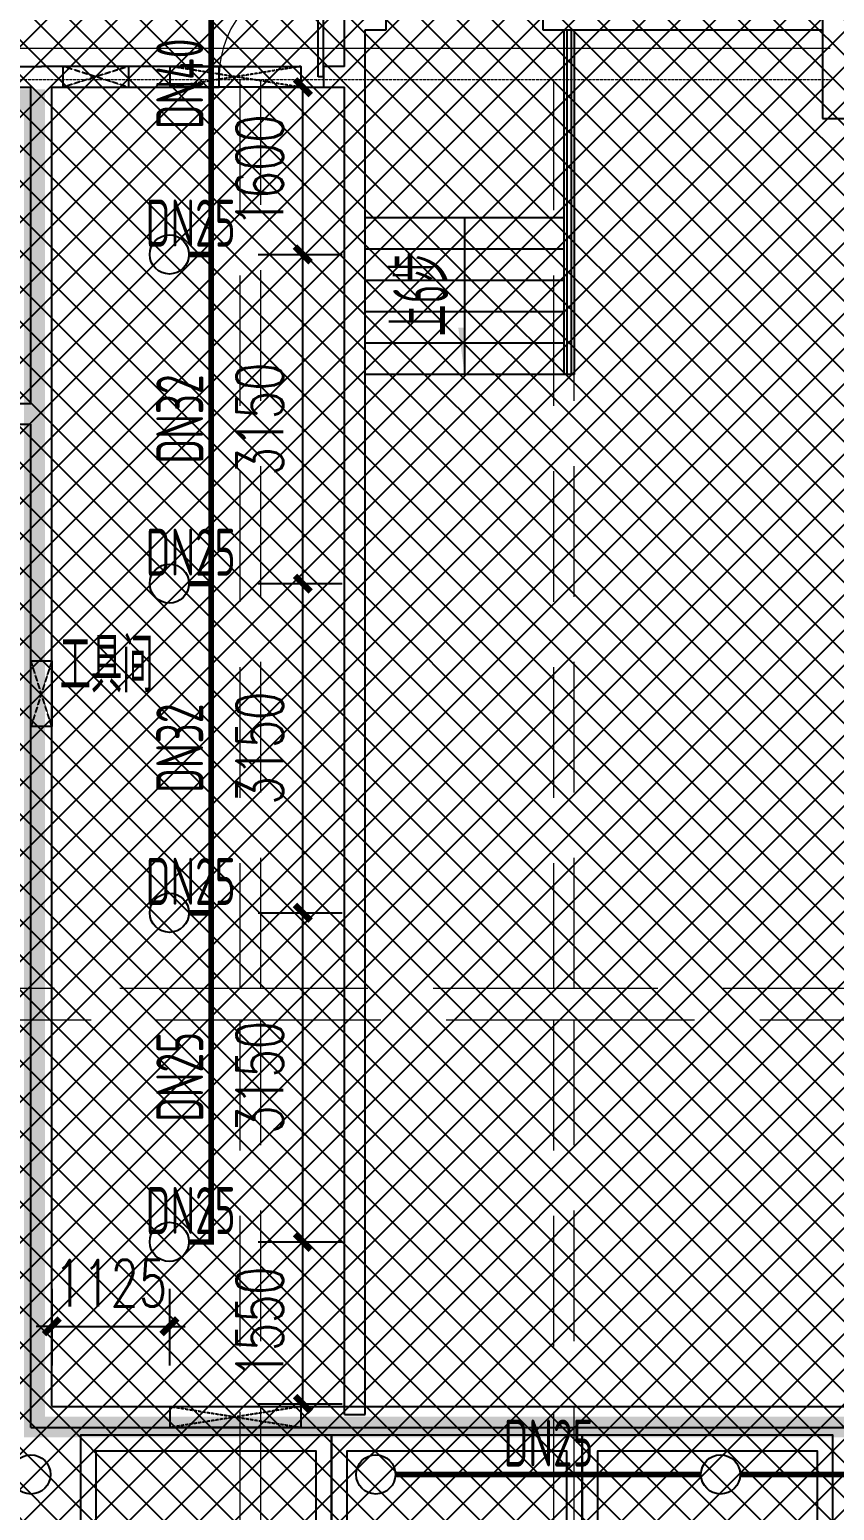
# Model space of a CAD drawing. Extents: x 6824721 to 16538177, y 2478193 to 6665639.
# Drawn here: x 8736152 to 8743853, y 2823857 to 2838028 of the extents above; entities that cross this region are included whole.
import ezdxf

# ---------------------------------------------------------------- set-up
doc = ezdxf.new("R2010")
doc.units = 0
doc.header["$LTSCALE"] = 10
for name, pattern in [('CONTINOUS', [0]), ('DASH', [0.35, 0.25, -0.1]), ('短虚线', [187.5, 125, -62.5])]:
    doc.linetypes.add(name, pattern=pattern)
for name, color, linetype in [('0-wo', 8, 'Continuous'), ('00-停车位', 67, 'Continuous'), ('S-梁-实线', 4, 'CONTINOUS'), ('S-梁-虚线', 4, 'DASH'), ('W-EQUIP_喷头', 7, 'Continuous'), ('W-PIPE-喷淋中', 6, 'Continuous'), ('W-TEXT_喷淋', 7, 'Continuous'), ('W-TWT_DIM', 3, 'Continuous'), ('WALL', 9, 'Continuous'), ('画水辅助', 6, 'Continuous')]:
    doc.layers.add(name, color=color, linetype=linetype)
doc.layers.add('钢梁', color=141, linetype='Continuous', lineweight=18)
doc.styles.add('8B2_02', font='tssdeng.shx', dxfattribs={"width": 0.7, "bigfont": 'TSSDCHN.shx'})
doc.styles.add('_TCH_DIM_T3', font='SIMPLEX', dxfattribs={"width": 0.7058823529411765, "bigfont": 'GBCBIG'})
doc.styles.add('_TWT_PIPEDN', font='TSSDENG', dxfattribs={"width": 0.8, "height": 3.5, "bigfont": 'TSSDCHN'})
doc.styles.get("Standard").update_dxf_attribs({"font": 'TSSDENG.shx', "width": 0.7, "bigfont": 'TSSDCHN.shx'})
doc.dimstyles.new('_TWT_ARCH&&150', dxfattribs={"dimtxt": 446.25, "dimasz": 150, "dimexe": 375, "dimexo": 450, "dimgap": 189.375, "dimtad": 1, "dimdec": 0, "dimzin": 0, "dimdsep": 46, "dimtxsty": '_TCH_DIM_T3', "dimblk": 'ARCHTICK', "dimcen": 0.09, "dimclrt": 7, "dimazin": 2, "dimtfac": 1, "dimtdec": 0, "dimtix": 1, "dimtmove": 2, "dimatfit": 3, "dimfxl": 0, "dimtolj": 1, "dimtzin": 0, "dimarcsym": 0})

# ---------------------------------------------------------------- blocks, each defined once
blk = doc.blocks.new('车位2400x5300')
at = {"layer": '00-停车位', "color": 251}
for p, q in [((-875.0000003257592, -999.9999994831742), (-175.0000002066081, -999.9999997530249)), ((-875.000000289845, -1099.999999602442), (-875.0000003257592, -999.9999994831742)), ((-875.000000289845, -1099.999999602442), (-175.0000002302695, -1099.999999887135)), ((-175.0000002302695, -1099.999999887135), (-175.0000002066081, -999.9999997530249)), ((174.9999996740953, -999.9999999190914), (874.999999733729, -999.9999999803258)), ((174.9999997100967, -1099.999999993597), (174.9999996740953, -999.9999999190914)), ((174.9999997100967, -1099.999999993597), (874.9999996504921, -1100.000000084518)), ((874.9999996504921, -1100.000000084518), (874.999999733729, -999.9999999803258)), ((399.999998669693, -5300.000000061758), (-400.0000013302197, -5299.999999670137))]:
    blk.add_line(p, q, dxfattribs=at)
blk.add_lwpolyline([(399.9999987648043, -5150.000000166066), (399.9999986697221, -5300.000000046857), (1199.999998669693, -5300.000000295637), (1200.000000029773, -2.955785021185875e-07), (-1200.000000029744, 2.95636709779501e-07), (-1200.00000133022, -5299.99999970448), (-400.0000013302197, -5299.999999893655), (-400.0000012947712, -5149.999999893655), (-1050.0000012948, -5149.99999973987), (-1050.000000005617, -149.9999996951665), (1049.99999993472, -150.0000002600718), (1049.999998764833, -5150.000000260072), (399.9999987648043, -5150.000000166066)], dxfattribs=at)
blk.add_lwpolyline([(-1.235195668414235e-06, -5150.00000004482, 0, 599.9999999999999, 0), (-1.104664988815784e-06, -4850.000000059721, 599.9999999999999, 599.9999999999999, 0)], format="xyseb", dxfattribs=at)
blk = doc.blocks.new('A$C405108C4')
at = {"color": 252, "linetype": 'DASH'}
for points in [[(28535.78615217555, -106474.9999999943), (27905.78615217555, -106674.9999999941)], [(28535.78615217555, -106674.9999999941), (27905.78615217555, -106474.9999999943)], [(30183.71160929125, -106474.9999999957), (28933.71160929125, -106674.9999999952)], [(30183.71160929125, -106674.9999999952), (28933.71160929125, -106474.9999999957)], [(27799.99999500632, -112163.0392123231), (27599.99999500661, -112793.0392122646)], [(27799.99999500631, -112793.0392122646), (27599.99999500661, -112163.0392123231)], [(30183.71160929138, -119300.0000000003), (28933.71160929138, -119499.9999999998)], [(28933.71160929138, -119300.0000000003), (30183.71160929138, -119499.9999999998)]]:
    blk.add_lwpolyline(points, dxfattribs=at)
at = {"layer": '画水辅助', "color": 4}
for points in [[(27905.78615217555, -106674.9999999941), (28535.78615217555, -106674.9999999941), (28535.78615217555, -106474.9999999943), (27905.78615217555, -106474.9999999943)], [(28933.71160929125, -106474.9999999957), (30183.71160929125, -106474.9999999957), (30183.71160929125, -106674.9999999952), (28933.71160929125, -106674.9999999952)], [(27599.99999500661, -112163.0392123231), (27799.99999500632, -112163.0392123231), (27799.99999500632, -112793.0392122646), (27599.99999500661, -112793.0392122646)], [(28933.71160929138, -119300.0000000003), (30183.71160929138, -119300.0000000003), (30183.71160929138, -119499.9999999998), (28933.71160929138, -119499.9999999998)]]:
    blk.add_lwpolyline(points, close=True, dxfattribs=at)
blk = doc.blocks.new('$DorLib2D$00000001')
for p, q in [((0.45, 0.9750000000000001), (0.5000000000000002, 0.9750000000000001)), ((0.45, 0), (0.45, 0.9750000000000001)), ((0.5, 0), (0.5, 0.9750000000000001)), ((0.5, 0), (0.45, 0))]:
    blk.add_line(p, q)
at = {"lineweight": 13}
blk.add_arc((0.475, 0), 0.975, 91.4692835813538, 180, dxfattribs=at)
blk = doc.blocks.new('jkytk')
at = {"layer": 'WALL', "color": 1, "const_width": 200}
for points in [[(8461088.80750786, 2801001.513839784), (8461088.80750786, 2837101.513839814), (8454813.807543818, 2837101.513839814), (8454813.807543818, 2833301.513839814), (8430813.807538826, 2833301.513839814), (8430813.807538824, 2846001.513839815), (8425588.80751337, 2846001.513830777), (8425388.807543783, 2846001.513830777), (8425388.807543783, 2873301.513839844), (8430938.807507895, 2873301.513839844), (8430938.807507895, 2882201.513839784), (8429788.807507895, 2882201.513839784), (8429788.807507895, 2891201.513839784), (8430038.807543855, 2891201.513839784), (8430038.807543842, 2894551.513839753), (8426088.807579778, 2894551.513839753), (8425488.80750786, 2894551.513839753), (8425488.80750786, 2900851.513839873), (8425538.807471937, 2900851.513839873), (8425538.807471935, 2912201.51383911), (8431488.807544276, 2912201.513839111), (8431488.807544276, 2936326.513839813), (8397663.807507893, 2936326.513839813)], [(8425388.807544129, 2846001.513830777), (8430813.807538824, 2846001.513839815), (8430813.807538826, 2833301.513839814), (8454813.807543818, 2833301.513839814), (8454813.807543818, 2837101.513839784), (8461388.807543818, 2837101.513839784), (8461388.807543818, 2845901.513839784), (8461938.807543818, 2845901.513839785), (8461938.807543818, 2878801.513839814), (8466313.807543343, 2878801.513839814), (8466313.807543343, 2882201.513839784), (8461388.807553736, 2882201.513839784), (8461388.807553738, 2891151.513839785), (8461513.807543818, 2891151.513839785), (8461513.807543818, 2898726.513839785)]]:
    blk.add_lwpolyline(points, dxfattribs=at)
blk = doc.blocks.new('LIANGMOBAN')
at = {"layer": 'S-梁-实线', "lineweight": 18}
blk.add_line((1866216.351028987, 123878.4659268088), (1874341.351028987, 123878.4659268088), dxfattribs=at)
at = {"layer": 'S-梁-虚线', "color": 8, "lineweight": 18}
blk.add_line((1866216.351028987, 123578.4659268088), (1874341.351028987, 123578.4659268088), dxfattribs=at)
at = {"layer": '钢梁', "color": 8, "linetype": '短虚线', "lineweight": 18}
for p, q in [((1868691.351028987, 123578.4659268088), (1868691.351028987, 114878.4659268087)), ((1868891.351028987, 114878.4659268087), (1868891.351028987, 123578.4659268088)), ((1871691.351028988, 123578.4659268088), (1871691.351028988, 114878.4659268087)), ((1871891.351028988, 114878.4659268087), (1871891.351028988, 123578.4659268088)), ((1868791.321028987, 114878.4659268087), (1866016.351028987, 114878.4659268087)), ((1871791.321028987, 114878.4659268087), (1868791.381028987, 114878.4659268087)), ((1874566.351028987, 114878.4659268087), (1871791.381028987, 114878.4659268087)), ((1866016.351028987, 114578.4659268087), (1868791.321028987, 114578.4659268087)), ((1868691.351028987, 114578.4659268087), (1868691.351028987, 105878.4659268087)), ((1868791.381028987, 114578.4659268087), (1871791.321028987, 114578.4659268087)), ((1868891.351028987, 105878.4659268087), (1868891.351028987, 114578.4659268087)), ((1871691.351028988, 114578.4659268087), (1871691.351028987, 105878.4659268087)), ((1871791.381028987, 114578.4659268087), (1874566.351028987, 114578.4659268087)), ((1871891.351028987, 105878.4659268087), (1871891.351028988, 114578.4659268087))]:
    blk.add_line(p, q, dxfattribs=at)
blk = doc.blocks.new('_ArchTick')
at = {"color": 0, "linetype": 'ByBlock', "const_width": 0.4}
blk.add_lwpolyline([(-0.5, -0.5), (0.5, 0.5)], dxfattribs=at)
blk = doc.blocks.new('*D927')
at = {"layer": 'Defpoints', "color": 0, "transparency": 16777216}
for p in [(8737889.083965387, 2837476.476989312), (8738766.302308217, 2837476.476989312), (8737889.083965387, 2835876.476989341)]:
    blk.add_point(p, dxfattribs=at)
at = {"layer": 'W-TWT_DIM', "color": 0, "lineweight": -2, "transparency": 16777216}
for p, q in [((8738339.083965387, 2837476.476989312), (8739141.302308217, 2837476.476989312)), ((8738766.302308217, 2835876.476989341), (8738766.302308217, 2837476.476989312)), ((8738339.083965387, 2835876.476989341), (8739141.302308217, 2835876.476989341))]:
    blk.add_line(p, q, dxfattribs=at)
at = {"layer": 'W-TWT_DIM', "color": 0, "lineweight": -2, "transparency": 16777216, "xscale": 150, "yscale": 150, "zscale": 150}
for p, rotation in [((8738766.302308217, 2837476.476989312), 90), ((8738766.302308217, 2835876.476989341), 270)]:
    blk.add_blockref('_ArchTick', p, dxfattribs=dict(at, rotation=rotation))
at = {"layer": 'W-TWT_DIM', "color": 7, "transparency": 16777216, "insert": (8738353.802308217, 2836676.476989327), "char_height": 446.25, "attachment_point": 5, "rotation": 90, "style": '_TCH_DIM_T3'}
blk.add_mtext('\\A1;1600', dxfattribs=at)
blk = doc.blocks.new('*D928')
at = {"layer": 'Defpoints', "color": 0, "transparency": 16777216}
for p in [(8737889.083965387, 2835876.476989341), (8738766.302308217, 2835876.476989341), (8737889.083965387, 2832726.476989341)]:
    blk.add_point(p, dxfattribs=at)
at = {"layer": 'W-TWT_DIM', "color": 0, "lineweight": -2, "transparency": 16777216}
for p, q in [((8738339.083965387, 2835876.476989341), (8739141.302308217, 2835876.476989341)), ((8738766.302308217, 2832726.476989341), (8738766.302308217, 2835876.476989341)), ((8738339.083965387, 2832726.476989341), (8739141.302308217, 2832726.476989341))]:
    blk.add_line(p, q, dxfattribs=at)
at = {"layer": 'W-TWT_DIM', "color": 0, "lineweight": -2, "transparency": 16777216, "xscale": 150, "yscale": 150, "zscale": 150}
for p, rotation in [((8738766.302308217, 2835876.476989341), 90), ((8738766.302308217, 2832726.476989341), 270)]:
    blk.add_blockref('_ArchTick', p, dxfattribs=dict(at, rotation=rotation))
at = {"layer": 'W-TWT_DIM', "color": 7, "transparency": 16777216, "insert": (8738353.802308217, 2834301.476989342), "char_height": 446.25, "attachment_point": 5, "rotation": 90, "style": '_TCH_DIM_T3'}
blk.add_mtext('\\A1;3150', dxfattribs=at)
blk = doc.blocks.new('*D929')
at = {"layer": 'Defpoints', "color": 0, "transparency": 16777216}
for p in [(8737889.083965387, 2832726.476989341), (8738766.302308217, 2832726.476989341), (8737889.083965387, 2829576.476989341)]:
    blk.add_point(p, dxfattribs=at)
at = {"layer": 'W-TWT_DIM', "color": 0, "lineweight": -2, "transparency": 16777216}
for p, q in [((8738339.083965387, 2832726.476989341), (8739141.302308217, 2832726.476989341)), ((8738766.302308217, 2829576.476989341), (8738766.302308217, 2832726.476989341)), ((8738339.083965387, 2829576.476989341), (8739141.302308217, 2829576.476989341))]:
    blk.add_line(p, q, dxfattribs=at)
at = {"layer": 'W-TWT_DIM', "color": 0, "lineweight": -2, "transparency": 16777216, "xscale": 150, "yscale": 150, "zscale": 150}
for p, rotation in [((8738766.302308217, 2832726.476989341), 90), ((8738766.302308217, 2829576.476989341), 270)]:
    blk.add_blockref('_ArchTick', p, dxfattribs=dict(at, rotation=rotation))
at = {"layer": 'W-TWT_DIM', "color": 7, "transparency": 16777216, "insert": (8738353.802308217, 2831151.476989342), "char_height": 446.25, "attachment_point": 5, "rotation": 90, "style": '_TCH_DIM_T3'}
blk.add_mtext('\\A1;3150', dxfattribs=at)
blk = doc.blocks.new('*D930')
at = {"layer": 'Defpoints', "color": 0, "transparency": 16777216}
for p in [(8737889.083965387, 2829576.476989341), (8738766.302308217, 2829576.476989341), (8737889.083965387, 2826426.476989341)]:
    blk.add_point(p, dxfattribs=at)
at = {"layer": 'W-TWT_DIM', "color": 0, "lineweight": -2, "transparency": 16777216}
for p, q in [((8738339.083965387, 2829576.476989341), (8739141.302308217, 2829576.476989341)), ((8738766.302308217, 2826426.476989341), (8738766.302308217, 2829576.476989341)), ((8738339.083965387, 2826426.476989341), (8739141.302308217, 2826426.476989341))]:
    blk.add_line(p, q, dxfattribs=at)
at = {"layer": 'W-TWT_DIM', "color": 0, "lineweight": -2, "transparency": 16777216, "xscale": 150, "yscale": 150, "zscale": 150}
for p, rotation in [((8738766.302308217, 2829576.476989341), 90), ((8738766.302308217, 2826426.476989341), 270)]:
    blk.add_blockref('_ArchTick', p, dxfattribs=dict(at, rotation=rotation))
at = {"layer": 'W-TWT_DIM', "color": 7, "transparency": 16777216, "insert": (8738353.802308217, 2828001.476989342), "char_height": 446.25, "attachment_point": 5, "rotation": 90, "style": '_TCH_DIM_T3'}
blk.add_mtext('\\A1;3150', dxfattribs=at)
blk = doc.blocks.new('*D931')
at = {"layer": 'Defpoints', "color": 0, "transparency": 16777216}
for p in [(8737889.083965387, 2826426.476989341), (8738766.302308217, 2826426.476989341), (8737889.083965387, 2824876.476989341)]:
    blk.add_point(p, dxfattribs=at)
at = {"layer": 'W-TWT_DIM', "color": 0, "lineweight": -2, "transparency": 16777216}
for p, q in [((8738339.083965387, 2826426.476989341), (8739141.302308217, 2826426.476989341)), ((8738766.302308217, 2824876.476989341), (8738766.302308217, 2826426.476989341)), ((8738339.083965387, 2824876.476989341), (8739141.302308217, 2824876.476989341))]:
    blk.add_line(p, q, dxfattribs=at)
at = {"layer": 'W-TWT_DIM', "color": 0, "lineweight": -2, "transparency": 16777216, "xscale": 150, "yscale": 150, "zscale": 150}
for p, rotation in [((8738766.302308217, 2826426.476989341), 90), ((8738766.302308217, 2824876.476989341), 270)]:
    blk.add_blockref('_ArchTick', p, dxfattribs=dict(at, rotation=rotation))
at = {"layer": 'W-TWT_DIM', "color": 7, "transparency": 16777216, "insert": (8738353.802308217, 2825651.476989342), "char_height": 446.25, "attachment_point": 5, "rotation": 90, "style": '_TCH_DIM_T3'}
blk.add_mtext('\\A1;1550', dxfattribs=at)
blk = doc.blocks.new('*D932')
at = {"layer": 'Defpoints', "color": 0, "transparency": 16777216}
for p in [(8736364.083996432, 2826426.476989341), (8737489.083965387, 2826426.476989341), (8737489.083965387, 2825618.430921622)]:
    blk.add_point(p, dxfattribs=at)
at = {"layer": 'W-TWT_DIM', "color": 0, "lineweight": -2, "transparency": 16777216}
for p, q in [((8736364.083996432, 2825976.476989341), (8736364.083996432, 2825243.430921622)), ((8737489.083965387, 2825976.476989341), (8737489.083965387, 2825243.430921622)), ((8736364.083996432, 2825618.430921622), (8736214.083996432, 2825618.430921622)), ((8736364.083996432, 2825618.430921622), (8737489.083965387, 2825618.430921622)), ((8737489.083965387, 2825618.430921622), (8737639.083965387, 2825618.430921622))]:
    blk.add_line(p, q, dxfattribs=at)
at = {"layer": 'W-TWT_DIM', "color": 0, "lineweight": -2, "transparency": 16777216, "xscale": 150, "yscale": 150, "zscale": 150}
blk.add_blockref('_ArchTick', (8736364.083996432, 2825618.430921622), dxfattribs=at)
at = {"layer": 'W-TWT_DIM', "color": 0, "lineweight": -2, "transparency": 16777216, "xscale": 150, "yscale": 150, "zscale": 150, "rotation": 180}
blk.add_blockref('_ArchTick', (8737489.083965387, 2825618.430921622), dxfattribs=at)
at = {"layer": 'W-TWT_DIM', "color": 7, "transparency": 16777216, "insert": (8736926.58398091, 2826030.930921622), "char_height": 446.25, "attachment_point": 5, "style": '_TCH_DIM_T3'}
blk.add_mtext('\\A1;1125', dxfattribs=at)
blk = doc.blocks.new('$TwtSys$00000125')
blk.add_circle((0, 0, 1e-08), 1)

msp = doc.modelspace()

# ---------------------------------------------------------------- hatches: boundary and pattern name
h = msp.add_hatch()
h.set_pattern_fill('ANSI37', color=8, scale=150)
h.set_pattern_definition([(45, (8303016.857359398, 2710265.207206771), (-168.3798022700466, 168.3798022700466), []), (135, (8303016.857359398, 2710265.207206771), (-168.3798022700466, -168.3798022700466), [])])
h.paths.add_polyline_path([(8824414.083965503, 2949451.476917264), (8824414.083965503, 2935151.476917724), (8842714.083965497, 2935151.476917723), (8842714.083965585, 2879526.476917732), (8827964.083965523, 2879526.476917591), (8827964.083965523, 2881476.476917665), (8830839.083965492, 2881476.476917665), (8830939.083965497, 2886876.476917726), (8804334.57252969, 2886876.476917723), (8804142.250978343, 2820149.678677002), (8833564.083965512, 2820152.288581009), (8833564.083965512, 2817714.5064001), (8841204.796177777, 2810767.993920051), (8839163.947828345, 2808501.402202305), (8843102.615403116, 2804955.009988854), (8820829.19663577, 2780217.872359561), (8820829.19663577, 2770055.43181873), (8785124.615270717, 2730401.476917968), (8708264.084001422, 2730401.476917968), (8708264.084001426, 2736351.476917729), (8695014.0839655, 2750701.476917727), (8695014.085321514, 2775001.477452952), (8703014.08590224, 2775002.792210709), (8703014.085902242, 2949451.476917265), (8712039.341089182, 2949451.476917265)])
at = {"layer": '0-wo'}
msp.add_hatch(color=8, dxfattribs=at).paths.add_polyline_path([(8740314.083996426, 2834726.476916917), (8740314.083996426, 2835176.476916917), (8740254.083996426, 2835176.476916917)])
at = {"layer": 'W-PIPE-喷淋中'}
for points in [[(8737889.083965244, 2826426.476987875), (8737889.083965229, 2826400.226989341), (8737915.333965236, 2826400.226987864)], [(8737889.083965244, 2826426.476987875), (8737915.333965387, 2826426.476988162), (8737915.333965236, 2826400.226987864)]]:
    msp.add_hatch(color=256, dxfattribs=at).paths.add_polyline_path(points)

# ---------------------------------------------------------------- linework, layer by layer
at = {"layer": '0-wo', "color": 8}
for p, q in [((8739164.083996428, 2837676.476917725), (8739164.083996428, 2838226.476917698)), ((8739564.08399643, 2838026.476917698), (8739564.08399643, 2838226.476917698)), ((8741064.08399643, 2838226.476917696), (8741064.08399643, 2838026.476917697)), ((8743739.084001422, 2838226.476917695), (8743739.084001422, 2837176.476917692)), ((8739364.083996428, 2838026.476917698), (8739564.08399643, 2838026.476917698)), ((8739364.083996428, 2837576.476917726), (8739364.083996428, 2838026.476917698)), ((8741064.08399643, 2838026.476917697), (8743739.08400142, 2838026.476917694)), ((8735489.084001424, 2837676.476917725), (8736264.083996428, 2837676.476917726)), ((8737964.083996428, 2837676.476917725), (8736264.083996428, 2837676.476917726)), ((8737964.083996428, 2837476.476917725), (8737964.083996428, 2837676.476917725)), ((8739164.083996428, 2837676.476917725), (8738964.083996428, 2837676.476917725)), ((8738964.083996428, 2837676.476917725), (8738964.083996428, 2837476.476917725)), ((8739364.083996428, 2824776.476917723), (8739364.083996428, 2837576.476917726)), ((8735489.084001424, 2837476.476917725), (8736164.083996428, 2837476.476917725)), ((8736164.083996428, 2834451.476918147), (8736164.083996428, 2837476.476917725)), ((8736364.083996428, 2837476.476917725), (8737964.083996428, 2837476.476917725)), ((8736364.083996428, 2834351.476918147), (8736364.083996428, 2837476.476917725)), ((8738964.083996428, 2837476.476917725), (8739164.083996428, 2837476.476917726)), ((8739164.083996428, 2824776.476917723), (8739164.083996428, 2837476.476917726)), ((8743739.084001422, 2837176.476917692), (8744789.08400142, 2837176.476917694)), ((8730939.084001387, 2834451.476918147), (8736164.083996428, 2834451.476918147)), ((8736364.083996428, 2824851.476917723), (8736364.083996428, 2834351.476918147)), ((8730739.084001387, 2834251.476918147), (8736164.083996428, 2834251.476918147)), ((8736164.083996428, 2824651.476917723), (8736164.083996428, 2834251.476918147)), ((8736364.083996428, 2824851.476917723), (8759964.084001422, 2824851.476917723)), ((8739164.083996428, 2824776.476917723), (8739364.083996428, 2824776.476917723)), ((8736164.083996428, 2824651.476917723), (8760164.084001422, 2824651.476917723))]:
    msp.add_line(p, q, dxfattribs=at)
for points in [[(8741264.083996428, 2838026.476917696), (8741264.083996428, 2838026.476917696), (8741264.083996428, 2834726.476916916)], [(8741294.083996428, 2838026.476917696), (8741294.083996428, 2834726.476916916)], [(8741334.083996428, 2838026.476917696), (8741334.083996428, 2834726.476916916)], [(8741364.083996428, 2838026.476917696), (8741364.083996428, 2834726.476916916)], [(8741264.083996428, 2836226.476916916), (8739364.083996426, 2836226.476916917)], [(8740314.083996428, 2836226.476916916), (8740314.083996426, 2834726.476916917)], [(8741264.083996428, 2835926.476916916), (8739364.083996426, 2835926.476916917)], [(8741264.083996428, 2835626.476916916), (8739364.083996426, 2835626.476916917)], [(8741264.083996428, 2835326.476916916), (8739364.083996426, 2835326.476916917)], [(8741264.083996428, 2835026.476916916), (8739364.083996426, 2835026.476916917)], [(8741364.083996428, 2834726.476916916), (8739364.083996426, 2834726.476916917)]]:
    msp.add_lwpolyline(points, dxfattribs=at)
at = {"layer": 'W-PIPE-喷淋中', "ltscale": 1.5, "const_width": 52.5}
for points in [[(8737889.083965387, 2835876.476989341), (8737889.083965387, 2839126.477243371)], [(8737676.583552312, 2835876.476989341), (8737889.083965387, 2835876.476989341)], [(8737889.083965387, 2832726.476989341), (8737889.083965387, 2835876.476989341)], [(8737676.583690006, 2832726.476989341), (8737889.083965387, 2832726.476989341)], [(8737889.083965387, 2829576.476989341), (8737889.083965387, 2832726.476989341)], [(8737676.583827693, 2829576.476989341), (8737889.083965387, 2829576.476989341)], [(8737889.083965387, 2826426.476988162), (8737889.083965387, 2829576.476989341)], [(8737676.583965387, 2826426.476989341), (8737889.08396523, 2826426.476989341)], [(8742576.584001418, 2824201.476989312), (8739651.584001418, 2824201.476989312)], [(8745576.584001407, 2824201.476989312), (8742951.584001418, 2824201.476989312)]]:
    msp.add_lwpolyline(points, dxfattribs=at)

# ---------------------------------------------------------------- block references
msp.add_blockref('jkytk', (305383.7301502675, -8645.8069593166))
at = {"layer": '0-wo', "color": 8}
for name, p in [('A$C405108C4', (8708564.084001422, 2944151.476917723)), ('车位2400x5300', (8737839.084038712, 2824576.476917989)), ('车位2400x5300', (8740239.084038712, 2824576.476917989)), ('车位2400x5300', (8742639.084038712, 2824576.476917989))]:
    msp.add_blockref(name, p, dxfattribs=at)
at = {"layer": '0-wo', "color": 8, "xscale": 1000, "yscale": 1000, "zscale": 1000}
msp.add_blockref('$DorLib2D$00000001', (8738464.083996428, 2837576.476917726), dxfattribs=at)
at = {"layer": 'W-EQUIP_喷头', "xscale": 187.5, "yscale": 187.5, "zscale": 187.5}
for p in [(8737489.083552314, 2835876.476989341), (8737489.083690004, 2832726.476989341), (8737489.083827695, 2829576.476989341), (8737489.083965387, 2826426.476989341), (8736164.084001493, 2824201.476989312), (8739464.084001418, 2824201.476989312), (8742764.084001418, 2824201.476989312)]:
    msp.add_blockref('$TwtSys$00000125', p, dxfattribs=at)
at = {"layer": '钢梁', "color": 6}
msp.add_blockref('LIANGMOBAN', (6869472.732972436, 2713973.010991618), dxfattribs=at)

# ---------------------------------------------------------------- texts
at = {"layer": '0-wo', "color": 8}
for s, width, p in [('步', 0.6, (8740156.583996426, 2835604.403930848)), ('6', 0.48, (8740156.583996426, 2835410.557777002)), ('上', 0.6, (8740156.583996426, 2835095.557777002))]:
    msp.add_text(s, height=525, rotation=89.99999999997776, dxfattribs=dict(at, width=width)).set_placement(p)
at = {"layer": '0-wo', "color": 6, "style": '8B2_02', "width": 0.6}
msp.add_text('工具间', height=525, dxfattribs=at).set_placement((8736438.528610773, 2831685.060937981))
at = {"layer": 'W-TEXT_喷淋', "style": '_TWT_PIPEDN', "width": 0.6400000000000001}
for s, p in [('DN40', (8737814.083965387, 2837075.015577894)), ('DN32', (8737814.083965387, 2833875.015450878)), ('DN32', (8737814.083965387, 2830725.015450878)), ('DN25', (8737814.083965387, 2827575.015450289))]:
    msp.add_text(s, height=450, rotation=90, dxfattribs=at).set_placement(p)
for p in [(8737262.622220388, 2835951.476989341), (8737262.622289235, 2832801.476989341), (8737262.622358078, 2829651.476989341), (8737262.622426847, 2826501.476989341), (8740687.622462956, 2824276.476989312)]:
    msp.add_text('DN25', height=450, dxfattribs=at).set_placement(p)

# ---------------------------------------------------------------- dimensions: what is measured, and where the dimension line sits
at = {"layer": 'W-TWT_DIM'}
for p1, p2, distance, picture, middle in [((8737889.083965387, 2835876.476989341), (8737889.083965387, 2837476.476989312), -877.2183428294957, '*D927', (8738353.802308217, 2836676.476989327)), ((8737889.083965387, 2832726.476989341), (8737889.083965387, 2835876.476989341), -877.2183428294957, '*D928', (8738353.802308217, 2834301.476989342)), ((8737889.083965387, 2829576.476989341), (8737889.083965387, 2832726.476989341), -877.2183428294957, '*D929', (8738353.802308217, 2831151.476989342)), ((8737889.083965387, 2826426.476989341), (8737889.083965387, 2829576.476989341), -877.2183428294957, '*D930', (8738353.802308217, 2828001.476989342)), ((8737889.083965387, 2824876.476989341), (8737889.083965387, 2826426.476989341), -877.2183428294957, '*D931', (8738353.802308217, 2825651.476989342)), ((8736364.083996432, 2826426.476989341), (8737489.083965387, 2826426.476989341), -808.0460677188821, '*D932', (8736926.58398091, 2826030.930921622))]:
    dim = msp.add_aligned_dim(p1=p1, p2=p2, distance=distance, dimstyle='_TWT_ARCH&&150', dxfattribs=at)
    dim.commit()
    dim.dimension.update_dxf_attribs({"geometry": picture, "text_midpoint": middle})

doc.saveas('drawing.dxf')
